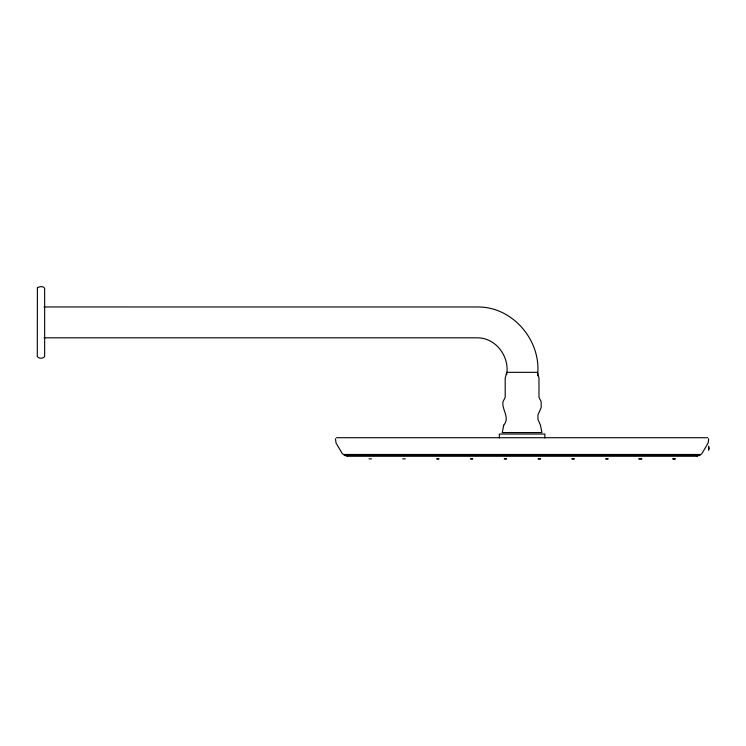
<?xml version="1.0" encoding="UTF-8"?>
<svg xmlns="http://www.w3.org/2000/svg" width="746" height="746" viewBox="0 0 746 746"><rect width="100%" height="100%" fill="white"/><g stroke="black" fill="none" stroke-linecap="round" stroke-linejoin="round"><path stroke-width="1.12" d="M708.635 448.71L708.7 447.842L708.7 448.421M697.193 456.039L697.603 455.461M346.564 455.461L346.974 456.039M44.033 306.96L477.944 306.979C513.155 306.802 541.913 341.174 537.502 375.77M44.033 337.817L477.291 337.826C495.931 337.733 509.844 356.719 506.655 374.623M336.474 437.715L707.693 437.715M346.974 456.076L697.193 456.076M437.212 458.865L438.667 458.865M470.996 458.865L472.46 458.865M504.79 458.865L506.245 458.865M538.575 458.865L540.43 458.865L537.922 458.865M572.359 458.865L574.224 458.865L571.706 458.865M606.153 458.865L608.009 458.865L605.5 458.865M673.722 458.865C679.158 458.865 669.106 458.865 674.533 458.865M371.489 458.865L368.981 458.865M405.283 458.865L402.775 458.865M436.559 458.865L439.03 458.865M470.344 458.865L472.824 458.865M504.137 458.865L506.609 458.865M708.653 438.667L708.168 442.938L701.79 453.782L700.354 454.603L343.813 454.603L342.377 453.782L335.998 442.938L335.514 438.667M708.7 446.369L708.7 450.202L708.635 446.369M544.85 437.958L544.85 434.041L499.316 434.041L499.316 437.958M37.393 287.909L37.3 356.401C38.074 358.835 43.874 358.835 44.648 356.401L44.648 288.385C43.837 285.932 38.932 286.352 37.393 287.909M699.981 455.041L699.394 455.629L344.773 455.629L344.186 455.041L344.773 454.454L699.394 454.454L699.981 455.041M503.718 425.22L502.254 432.568L541.913 432.568L540.449 425.22L537.95 419.345L537.95 414.944L541.176 407.596L541.176 401.721L538.976 397.31L538.976 378.213L537.512 372.338L506.665 372.338L505.191 378.213L505.191 397.31L502.981 401.721C501.666 409.946 510.339 417.434 503.718 425.22M638.921 458.865L641.793 458.865L638.884 458.865"/></g></svg>
